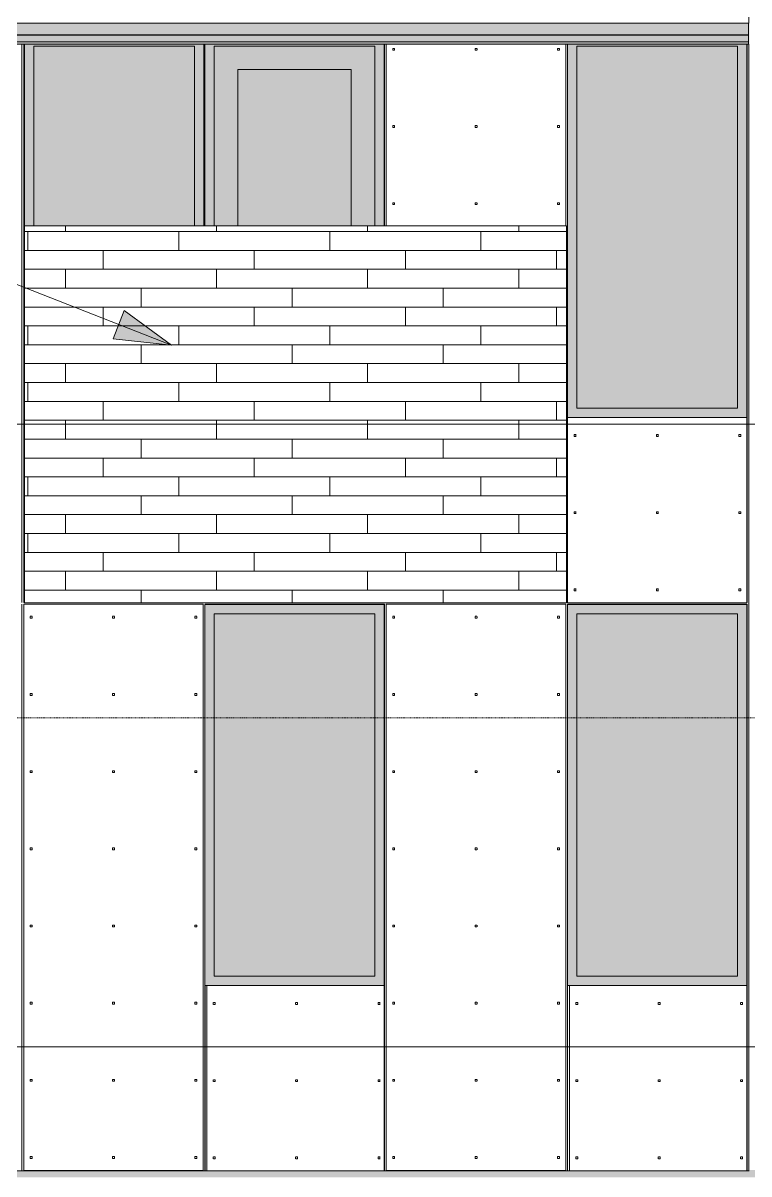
# Model space of a CAD drawing. Header units: inches. Extents: x -4179 to 1631, y -360 to 585.
# Drawn here: x -3713 to -3559.3, y 109.1 to 353 of the extents above; entities that cross this region are included whole.
import ezdxf

# ---------------------------------------------------------------- set-up
doc = ezdxf.new("R2010")
doc.units = ezdxf.units.IN
doc.header["$MEASUREMENT"] = 0
doc.linetypes.add('Aligning Line 1_8_', pattern=[0.25, 0.125, -0.125])
doc.linetypes.add('Grid Line 1_2_', pattern=[0.875, 0.5, -0.125, 0.125, -0.125])
for name, color, linetype, lineweight in [('0-1', 7, 'Continuous', 5), ('A-CLNG-1', 13, 'Continuous', 5), ('A-FLOR-LEVL-1', 51, 'Grid Line 1_2_', 9), ('A-GENM', 5, 'Continuous', 9), ('A-GLAZ', 151, 'Continuous', 13), ('A-GLAZ-1', 251, 'Continuous', 9), ('A-WALL', 113, 'Continuous', 13), ('A-WALL-PATT-1', 251, 'Continuous', 9), ('G-ANNO-SYMB', 111, 'Aligning Line 1_8_', 9), ('G-ANNO-TEXT', 231, 'Continuous', 9)]:
    doc.layers.add(name, color=color, linetype=linetype, lineweight=lineweight)
pattern_1 = [(0, (-3600.049, 268.8), (0, 4), []), (90, (-3600.049, 268.8), (-8, 8), [4, -28]), (90, (-3584.049, 272.8), (-8, 8), [4, -28])]

# ---------------------------------------------------------------- blocks, each defined once
blk = doc.blocks.new('CTR - 2nd Phase_rvt-1-BUILDING ELEVATION - WEST')
at = {"layer": 'A-FLOR-LEVL-1'}
for p, q in [((-4168.71, 268), (-1814.21, 268)), ((-4168.71, 136), (-1814.21, 136))]:
    blk.add_line(p, q, dxfattribs=at)
blk = doc.blocks.new('CTR - 1st Phase - Common Walls_rvt-1-BUILDING ELEVATION - WEST')
at = {"layer": 'A-FLOR-LEVL-1'}
for p, q in [((-4168.71, 268), (-1814.21, 268)), ((-4168.71, 136), (-1814.21, 136))]:
    blk.add_line(p, q, dxfattribs=at)
blk = doc.blocks.new('CTR - 1st Phase -Stairs _ Elevators_rvt-1-BUILDING ELEVATION - WEST')
at = {"layer": 'A-FLOR-LEVL-1'}
for p, q in [((-4168.71, 268), (-1814.21, 268)), ((-4168.71, 136), (-1814.21, 136))]:
    blk.add_line(p, q, dxfattribs=at)
blk = doc.blocks.new('Basic Wall _ EXT - FIBER CEMENT - LARGE - ___-2162463-BUILDING ELEVATION - WEST')
at = {"layer": 'A-WALL'}
for points in [[(-3565.49, 350.53), (-3559.34, 350.53), (-3559.34, 353), (-3860.75, 353), (-3860.75, 350.53), (-3587.32, 350.53)], [(-3861.79, 348.68), (-3559.34, 348.68), (-3559.34, 349.02), (-3751.71, 349.02), (-3751.71, 348.83), (-3861.66, 348.83)], [(-3713.31, 350.46), (-3559.34, 350.5), (-3559.34, 350.53), (-3860.96, 350.51), (-3861.5, 350.46), (-3713.31, 350.46)], [(-3734.33, 349.02), (-3559.34, 349.02), (-3559.34, 350.46), (-3861.5, 350.46), (-3861.5, 350.12), (-3751.71, 350.12), (-3751.71, 349.02)], [(-3674.72, 348.55), (-3559.34, 348.59), (-3559.34, 348.68), (-3861.81, 348.64), (-3861.77, 348.55), (-3675, 348.55)]]:
    blk.add_hatch(color=256, dxfattribs=at).paths.add_polyline_path(points, flags=0)
for p, q in [((-3559.34, 353), (-3860.75, 353)), ((-3559.34, 353), (-3559.34, 350.53)), ((-3559.34, 350.46), (-3861.5, 350.46)), ((-3559.34, 350.53), (-3860.75, 350.53)), ((-3559.34, 349.02), (-3751.71, 349.02)), ((-3559.34, 350.53), (-3559.34, 350.46)), ((-3559.34, 350.46), (-3559.34, 349.02)), ((-3559.34, 349.02), (-3559.34, 348.68)), ((-3861.69, 348.51), (-3559.34, 348.51)), ((-3559.34, 348.68), (-3559.34, 348.55)), ((-3559.34, 348.55), (-3559.34, 348.53)), ((-3559.34, 348.53), (-3559.34, 348.51))]:
    blk.add_line(p, q, dxfattribs=at)
blk = doc.blocks.new('_THE_ WINDOW _ DOOR - Window - 3rd Floor-V8-BUILDING ELEVATION - WEST')
at = {"layer": 'A-GLAZ'}
for points in [[(-3712.75, 310), (-3710.75, 310), (-3710.75, 348.12), (-3676.72, 348.12), (-3676.72, 310), (-3674.72, 310), (-3674.76, 348.51), (-3712.75, 348.51), (-3712.75, 343.6)], [(-3710.75, 310), (-3676.72, 310), (-3676.72, 348.12), (-3710.75, 348.12), (-3710.75, 343.6)]]:
    blk.add_hatch(color=256, dxfattribs=at).paths.add_polyline_path(points, flags=0)
for p, q in [((-3712.75, 348.53), (-3712.75, 310)), ((-3710.75, 348.12), (-3676.72, 348.12)), ((-3710.75, 310), (-3710.75, 348.12)), ((-3676.72, 348.12), (-3676.72, 310)), ((-3674.72, 310), (-3674.72, 348.53))]:
    blk.add_line(p, q, dxfattribs=at)
blk = doc.blocks.new('_THE_ WINDOW _ DOOR - Window - 2nd Floor-2113400-BUILDING ELEVATION - WEST')
at = {"layer": 'A-GLAZ'}
h = blk.add_hatch(color=256, dxfattribs=at)
h.paths.add_polyline_path([(-2443.36, 149), (-2407.34, 149), (-2407.34, 229.75), (-2445.36, 229.75), (-2445.36, 149)], flags=0)
h.paths.add_polyline_path([(-2443.36, 151), (-2443.36, 227.75), (-2409.34, 227.75), (-2409.34, 151)], flags=0)
blk.add_hatch(color=256, dxfattribs=at).paths.add_polyline_path([(-2443.36, 151), (-2409.34, 151), (-2409.34, 227.75), (-2443.36, 227.75), (-2443.36, 160.21)], flags=0)
at = {"layer": 'A-GLAZ-1'}
h = blk.add_hatch(dxfattribs=at)
h.set_pattern_fill('FP_25', color=256, style=0, pattern_type=2)
h.set_pattern_definition([(180, (-2447.1, 167.18), (38.4, 120.38), [0.392, -38.007]), (180, (-2447.1, 167.57), (38.4, 120.38), [0.392, -38.007]), (180, (-2447.1, 183.54), (38.4, 120.38), [0.392, -38.007]), (180, (-2447.1, 183.93), (38.4, 120.38), [0.392, -38.007]), (180, (-2447.1, 199.89), (38.4, 120.38), [0.392, -38.007]), (180, (-2447.1, 200.29), (38.4, 120.38), [0.392, -38.007]), (180, (-2447.1, 216.25), (38.4, 120.38), [0.392, -38.007]), (180, (-2447.1, 216.64), (38.4, 120.38), [0.392, -38.007]), (180, (-2447.1, 232.61), (38.4, 120.38), [0.392, -38.007]), (180, (-2447.1, 233), (38.4, 120.38), [0.392, -38.007]), (180, (-2447.1, 248.96), (38.4, 120.38), [0.392, -38.007]), (180, (-2447.1, 249.36), (38.4, 120.375), [0.392, -38.007]), (180, (-2447.1, 265.32), (38.4, 120.375), [0.392, -38.007]), (180, (-2447.1, 265.71), (38.4, 120.375), [0.392, -38.007]), (180, (-2447.1, 281.68), (38.4, 120.375), [0.392, -38.007]), (180, (-2447.1, 282.07), (38.4, 120.375), [0.392, -38.007]), (180, (-2464.55, 167.18), (38.4, 120.38), [0.392, -38.007]), (180, (-2464.55, 167.57), (38.4, 120.38), [0.392, -38.007]), (180, (-2464.55, 183.54), (38.4, 120.38), [0.392, -38.007]), (180, (-2464.55, 183.93), (38.4, 120.38), [0.392, -38.007]), (180, (-2464.55, 199.89), (38.4, 120.38), [0.392, -38.007]), (180, (-2464.55, 200.29), (38.4, 120.38), [0.392, -38.007]), (180, (-2464.55, 216.25), (38.4, 120.38), [0.392, -38.007]), (180, (-2464.55, 216.64), (38.4, 120.38), [0.392, -38.007]), (180, (-2464.55, 232.61), (38.4, 120.38), [0.392, -38.007]), (180, (-2464.55, 233), (38.4, 120.38), [0.392, -38.007]), (180, (-2464.55, 248.96), (38.4, 120.375), [0.392, -38.007]), (180, (-2464.55, 249.36), (38.4, 120.375), [0.392, -38.007]), (180, (-2464.55, 265.32), (38.4, 120.375), [0.392, -38.007]), (180, (-2464.55, 265.71), (38.4, 120.375), [0.392, -38.007]), (180, (-2464.55, 281.68), (38.4, 120.375), [0.392, -38.007]), (180, (-2464.55, 282.07), (38.4, 120.375), [0.392, -38.007]), (180, (-2482, 167.18), (38.4, 120.38), [0.392, -38.007]), (180, (-2482, 167.57), (38.4, 120.38), [0.392, -38.007]), (180, (-2482, 183.54), (38.4, 120.38), [0.392, -38.007]), (180, (-2482, 183.93), (38.4, 120.38), [0.392, -38.007]), (180, (-2482, 199.89), (38.4, 120.38), [0.392, -38.007]), (180, (-2482, 200.29), (38.4, 120.38), [0.392, -38.007]), (180, (-2482, 216.25), (38.4, 120.38), [0.392, -38.007]), (180, (-2482, 216.64), (38.4, 120.38), [0.392, -38.007]), (180, (-2482, 232.61), (38.4, 120.38), [0.392, -38.007]), (180, (-2482, 233), (38.4, 120.38), [0.392, -38.007]), (180, (-2482, 248.96), (38.4, 120.375), [0.392, -38.007]), (180, (-2482, 249.36), (38.4, 120.375), [0.392, -38.007]), (180, (-2482, 265.32), (38.4, 120.375), [0.392, -38.007]), (180, (-2482, 265.71), (38.4, 120.375), [0.392, -38.007]), (180, (-2482, 281.68), (38.4, 120.375), [0.392, -38.007]), (180, (-2482, 282.07), (38.4, 120.375), [0.392, -38.007]), (90, (-2445.36, 164.625), (38.4, -2e-15), [120, -0.375]), (90, (-2445.736, 164.625), (38.4, -2e-15), [120, -0.375]), (90, (-2447.102, 167.18), (38.4, -2e-15), [0.392, -119.982]), (90, (-2447.102, 183.536), (38.4, -2e-15), [0.392, -119.982]), (90, (-2447.102, 199.893), (38.4, -2e-15), [0.392, -119.982]), (90, (-2447.102, 216.25), (38.4, -2e-15), [0.392, -119.982]), (90, (-2447.102, 232.607), (38.4, -2e-15), [0.392, -119.982]), (90, (-2447.102, 248.964), (38.4, -2e-15), [0.392, -119.982]), (90, (-2447.102, 265.322), (38.4, -2e-15), [0.392, -119.982]), (90, (-2447.102, 281.68), (38.4, -2e-15), [0.392, -119.982]), (90, (-2447.495, 167.18), (38.4, -2e-15), [0.392, -119.982]), (90, (-2447.495, 183.536), (38.4, -2e-15), [0.392, -119.982]), (90, (-2447.495, 199.893), (38.4, -2e-15), [0.392, -119.982]), (90, (-2447.495, 216.25), (38.4, -2e-15), [0.392, -119.982]), (90, (-2447.495, 232.607), (38.4, -2e-15), [0.392, -119.982]), (90, (-2447.495, 248.964), (38.4, -2e-15), [0.392, -119.982]), (90, (-2447.495, 265.322), (38.4, -2e-15), [0.392, -119.982]), (90, (-2447.495, 281.68), (38.4, -2e-15), [0.392, -119.982]), (90, (-2464.552, 167.18), (38.4, -2e-15), [0.392, -119.982]), (90, (-2464.552, 183.536), (38.4, -2e-15), [0.392, -119.982]), (90, (-2464.552, 199.893), (38.4, -2e-15), [0.392, -119.982]), (90, (-2464.552, 216.25), (38.4, -2e-15), [0.392, -119.982]), (90, (-2464.552, 232.607), (38.4, -2e-15), [0.392, -119.982]), (90, (-2464.552, 248.964), (38.4, -2e-15), [0.392, -119.982]), (90, (-2464.552, 265.322), (38.4, -2e-15), [0.392, -119.982]), (90, (-2464.552, 281.68), (38.4, -2e-15), [0.392, -119.982]), (90, (-2464.945, 167.18), (38.4, -2e-15), [0.392, -119.982]), (90, (-2464.945, 183.536), (38.4, -2e-15), [0.392, -119.982]), (90, (-2464.945, 199.893), (38.4, -2e-15), [0.392, -119.982]), (90, (-2464.945, 216.25), (38.4, -2e-15), [0.392, -119.982]), (90, (-2464.945, 232.607), (38.4, -2e-15), [0.392, -119.982]), (90, (-2464.945, 248.964), (38.4, -2e-15), [0.392, -119.982]), (90, (-2464.945, 265.322), (38.4, -2e-15), [0.392, -119.982]), (90, (-2464.945, 281.68), (38.4, -2e-15), [0.392, -119.982]), (90, (-2482.002, 167.18), (38.4, -2e-15), [0.392, -119.982]), (90, (-2482.002, 183.536), (38.4, -2e-15), [0.392, -119.982]), (90, (-2482.002, 199.893), (38.4, -2e-15), [0.392, -119.982]), (90, (-2482.002, 216.25), (38.4, -2e-15), [0.392, -119.982]), (90, (-2482.002, 232.607), (38.4, -2e-15), [0.392, -119.982]), (90, (-2482.002, 248.964), (38.4, -2e-15), [0.392, -119.982]), (90, (-2482.002, 265.322), (38.4, -2e-15), [0.392, -119.982]), (90, (-2482.002, 281.68), (38.4, -2e-15), [0.392, -119.982]), (90, (-2482.395, 167.18), (38.4, -2e-15), [0.392, -119.982]), (90, (-2482.395, 183.536), (38.4, -2e-15), [0.392, -119.982]), (90, (-2482.395, 199.893), (38.4, -2e-15), [0.392, -119.982]), (90, (-2482.395, 216.25), (38.4, -2e-15), [0.392, -119.982]), (90, (-2482.395, 232.607), (38.4, -2e-15), [0.392, -119.982]), (90, (-2482.395, 248.964), (38.4, -2e-15), [0.392, -119.982]), (90, (-2482.395, 265.322), (38.4, -2e-15), [0.392, -119.982]), (90, (-2482.395, 281.68), (38.4, -2e-15), [0.392, -119.982]), (0, (-2483.76, 164.25), (38.4, 120.38), [38.025, -0.375]), (0, (-2483.76, 164.62), (38.4, 120.38), [38.025, -0.375])])
h.paths.add_polyline_path([(-2445.36, 109.75), (-2407.34, 109.75), (-2407.34, 149), (-2445.36, 149), (-2445.36, 112)], flags=0)
at = {"layer": 'A-GLAZ'}
for p, q in [((-2445.36, 229.75), (-2445.36, 149)), ((-2407.34, 229.75), (-2445.36, 229.75)), ((-2407.34, 149), (-2407.34, 229.75)), ((-2443.36, 227.75), (-2409.34, 227.75)), ((-2443.36, 151), (-2443.36, 227.75)), ((-2409.34, 227.75), (-2409.34, 151)), ((-2445.36, 149), (-2407.34, 149)), ((-2445.36, 149), (-2445.36, 109.75)), ((-2409.34, 151), (-2443.36, 151)), ((-2407.34, 109.75), (-2407.34, 149)), ((-2445.36, 109.75), (-2407.34, 109.75))]:
    blk.add_line(p, q, dxfattribs=at)
blk = doc.blocks.new('_THE_ WINDOW _ DOOR - Door - 3rd floors-V14-BUILDING ELEVATION - WEST')
at = {"layer": 'A-GLAZ'}
for points in [[(-3672.54, 310), (-3672.54, 348.12), (-3638.51, 348.12), (-3638.51, 310), (-3636.51, 310), (-3636.51, 348.51), (-3674.54, 348.47), (-3674.54, 310), (-3673.49, 310)], [(-3641.12, 310), (-3638.51, 310), (-3638.51, 348.12), (-3672.54, 348.12), (-3672.54, 310), (-3667.54, 310), (-3667.54, 343.12), (-3643.51, 343.12), (-3643.51, 310)], [(-3666.79, 310), (-3643.51, 310), (-3643.51, 343.12), (-3667.54, 343.12), (-3667.54, 310)]]:
    blk.add_hatch(color=256, dxfattribs=at).paths.add_polyline_path(points, flags=0)
for p, q in [((-3674.54, 348.53), (-3674.54, 310)), ((-3672.54, 348.12), (-3638.51, 348.12)), ((-3672.54, 310), (-3672.54, 348.12)), ((-3638.51, 348.12), (-3638.51, 310)), ((-3636.51, 310), (-3636.51, 348.52)), ((-3667.54, 343.12), (-3643.51, 343.12)), ((-3667.54, 310), (-3667.54, 343.12)), ((-3643.51, 343.12), (-3643.51, 310))]:
    blk.add_line(p, q, dxfattribs=at)
blk = doc.blocks.new('_THE_ WINDOW _ DOOR - Window - 3rd Floor-2113404-BUILDING ELEVATION - WEST')
at = {"layer": 'A-GLAZ'}
h = blk.add_hatch(color=256, dxfattribs=at)
h.paths.add_polyline_path([(-2445.74, 269.37), (-2407.71, 269.37), (-2407.71, 348.51), (-2445.74, 348.51), (-2445.74, 343.6)], flags=0)
h.paths.add_polyline_path([(-2409.71, 271.37), (-2443.74, 271.37), (-2443.74, 348.12), (-2409.71, 348.12), (-2409.71, 343.6)], flags=0)
blk.add_hatch(color=256, dxfattribs=at).paths.add_polyline_path([(-2443.74, 271.37), (-2409.71, 271.37), (-2409.71, 348.12), (-2443.74, 348.12), (-2443.74, 305.4)], flags=0)
at = {"layer": 'A-GLAZ-1'}
h = blk.add_hatch(dxfattribs=at)
h.set_pattern_fill('FP_18', color=256, style=0, pattern_type=2)
h.set_pattern_definition([(180, (-2447.48, 287.55), (38.4, 120.38), [0.392, -38.007]), (180, (-2447.48, 287.95), (38.4, 120.38), [0.392, -38.007]), (180, (-2447.48, 303.91), (38.4, 120.38), [0.392, -38.007]), (180, (-2447.48, 304.3), (38.4, 120.38), [0.392, -38.007]), (180, (-2447.48, 320.27), (38.4, 120.38), [0.392, -38.007]), (180, (-2447.48, 320.66), (38.4, 120.38), [0.392, -38.007]), (180, (-2447.48, 336.62), (38.4, 120.38), [0.392, -38.007]), (180, (-2447.48, 337.02), (38.4, 120.38), [0.392, -38.007]), (180, (-2447.48, 352.98), (38.4, 120.38), [0.392, -38.007]), (180, (-2447.48, 353.38), (38.4, 120.38), [0.392, -38.007]), (180, (-2447.48, 369.34), (38.4, 120.38), [0.392, -38.007]), (180, (-2447.48, 369.73), (38.4, 120.375), [0.392, -38.007]), (180, (-2447.48, 385.7), (38.4, 120.375), [0.392, -38.007]), (180, (-2447.48, 386.09), (38.4, 120.375), [0.392, -38.007]), (180, (-2447.48, 402.05), (38.4, 120.375), [0.392, -38.007]), (180, (-2447.48, 402.45), (38.4, 120.375), [0.392, -38.007]), (180, (-2464.93, 287.55), (38.4, 120.38), [0.392, -38.007]), (180, (-2464.93, 287.95), (38.4, 120.38), [0.392, -38.007]), (180, (-2464.93, 303.91), (38.4, 120.38), [0.392, -38.007]), (180, (-2464.93, 304.3), (38.4, 120.38), [0.392, -38.007]), (180, (-2464.93, 320.27), (38.4, 120.38), [0.392, -38.007]), (180, (-2464.93, 320.66), (38.4, 120.38), [0.392, -38.007]), (180, (-2464.93, 336.62), (38.4, 120.38), [0.392, -38.007]), (180, (-2464.93, 337.02), (38.4, 120.38), [0.392, -38.007]), (180, (-2464.93, 352.98), (38.4, 120.38), [0.392, -38.007]), (180, (-2464.93, 353.38), (38.4, 120.38), [0.392, -38.007]), (180, (-2464.93, 369.34), (38.4, 120.375), [0.392, -38.007]), (180, (-2464.93, 369.73), (38.4, 120.375), [0.392, -38.007]), (180, (-2464.93, 385.7), (38.4, 120.375), [0.392, -38.007]), (180, (-2464.93, 386.09), (38.4, 120.375), [0.392, -38.007]), (180, (-2464.93, 402.05), (38.4, 120.375), [0.392, -38.007]), (180, (-2464.93, 402.45), (38.4, 120.375), [0.392, -38.007]), (180, (-2482.38, 287.55), (38.4, 120.38), [0.392, -38.007]), (180, (-2482.38, 287.95), (38.4, 120.38), [0.392, -38.007]), (180, (-2482.38, 303.91), (38.4, 120.38), [0.392, -38.007]), (180, (-2482.38, 304.3), (38.4, 120.38), [0.392, -38.007]), (180, (-2482.38, 320.27), (38.4, 120.38), [0.392, -38.007]), (180, (-2482.38, 320.66), (38.4, 120.38), [0.392, -38.007]), (180, (-2482.38, 336.62), (38.4, 120.38), [0.392, -38.007]), (180, (-2482.38, 337.02), (38.4, 120.38), [0.392, -38.007]), (180, (-2482.38, 352.98), (38.4, 120.38), [0.392, -38.007]), (180, (-2482.38, 353.38), (38.4, 120.38), [0.392, -38.007]), (180, (-2482.38, 369.34), (38.4, 120.375), [0.392, -38.007]), (180, (-2482.38, 369.73), (38.4, 120.375), [0.392, -38.007]), (180, (-2482.38, 385.7), (38.4, 120.375), [0.392, -38.007]), (180, (-2482.38, 386.09), (38.4, 120.375), [0.392, -38.007]), (180, (-2482.38, 402.05), (38.4, 120.375), [0.392, -38.007]), (180, (-2482.38, 402.45), (38.4, 120.375), [0.392, -38.007]), (90, (-2445.736, 285), (38.4, -2e-15), [120, -0.375]), (90, (-2446.11, 285), (38.4, -2e-15), [120, -0.375]), (90, (-2447.477, 287.554), (38.4, -2e-15), [0.392, -119.982]), (90, (-2447.477, 303.91), (38.4, -2e-15), [0.392, -119.982]), (90, (-2447.477, 320.268), (38.4, -2e-15), [0.392, -119.982]), (90, (-2447.477, 336.625), (38.4, -2e-15), [0.392, -119.982]), (90, (-2447.477, 352.982), (38.4, -2e-15), [0.392, -119.982]), (90, (-2447.477, 369.34), (38.4, -2e-15), [0.392, -119.982]), (90, (-2447.477, 385.697), (38.4, -2e-15), [0.392, -119.982]), (90, (-2447.477, 402.054), (38.4, -2e-15), [0.392, -119.982]), (90, (-2447.87, 287.554), (38.4, -2e-15), [0.392, -119.982]), (90, (-2447.87, 303.91), (38.4, -2e-15), [0.392, -119.982]), (90, (-2447.87, 320.268), (38.4, -2e-15), [0.392, -119.982]), (90, (-2447.87, 336.625), (38.4, -2e-15), [0.392, -119.982]), (90, (-2447.87, 352.982), (38.4, -2e-15), [0.392, -119.982]), (90, (-2447.87, 369.34), (38.4, -2e-15), [0.392, -119.982]), (90, (-2447.87, 385.697), (38.4, -2e-15), [0.392, -119.982]), (90, (-2447.87, 402.054), (38.4, -2e-15), [0.392, -119.982]), (90, (-2464.927, 287.554), (38.4, -2e-15), [0.392, -119.982]), (90, (-2464.927, 303.91), (38.4, -2e-15), [0.392, -119.982]), (90, (-2464.927, 320.268), (38.4, -2e-15), [0.392, -119.982]), (90, (-2464.927, 336.625), (38.4, -2e-15), [0.392, -119.982]), (90, (-2464.927, 352.982), (38.4, -2e-15), [0.392, -119.982]), (90, (-2464.927, 369.34), (38.4, -2e-15), [0.392, -119.982]), (90, (-2464.927, 385.697), (38.4, -2e-15), [0.392, -119.982]), (90, (-2464.927, 402.054), (38.4, -2e-15), [0.392, -119.982]), (90, (-2465.32, 287.554), (38.4, -2e-15), [0.392, -119.982]), (90, (-2465.32, 303.91), (38.4, -2e-15), [0.392, -119.982]), (90, (-2465.32, 320.268), (38.4, -2e-15), [0.392, -119.982]), (90, (-2465.32, 336.625), (38.4, -2e-15), [0.392, -119.982]), (90, (-2465.32, 352.982), (38.4, -2e-15), [0.392, -119.982]), (90, (-2465.32, 369.34), (38.4, -2e-15), [0.392, -119.982]), (90, (-2465.32, 385.697), (38.4, -2e-15), [0.392, -119.982]), (90, (-2465.32, 402.054), (38.4, -2e-15), [0.392, -119.982]), (90, (-2482.377, 287.554), (38.4, -2e-15), [0.392, -119.982]), (90, (-2482.377, 303.91), (38.4, -2e-15), [0.392, -119.982]), (90, (-2482.377, 320.268), (38.4, -2e-15), [0.392, -119.982]), (90, (-2482.377, 336.625), (38.4, -2e-15), [0.392, -119.982]), (90, (-2482.377, 352.982), (38.4, -2e-15), [0.392, -119.982]), (90, (-2482.377, 369.34), (38.4, -2e-15), [0.392, -119.982]), (90, (-2482.377, 385.697), (38.4, -2e-15), [0.392, -119.982]), (90, (-2482.377, 402.054), (38.4, -2e-15), [0.392, -119.982]), (90, (-2482.77, 287.554), (38.4, -2e-15), [0.392, -119.982]), (90, (-2482.77, 303.91), (38.4, -2e-15), [0.392, -119.982]), (90, (-2482.77, 320.268), (38.4, -2e-15), [0.392, -119.982]), (90, (-2482.77, 336.625), (38.4, -2e-15), [0.392, -119.982]), (90, (-2482.77, 352.982), (38.4, -2e-15), [0.392, -119.982]), (90, (-2482.77, 369.34), (38.4, -2e-15), [0.392, -119.982]), (90, (-2482.77, 385.697), (38.4, -2e-15), [0.392, -119.982]), (90, (-2482.77, 402.054), (38.4, -2e-15), [0.392, -119.982]), (0, (-2484.14, 284.62), (38.4, 120.38), [38.025, -0.375]), (0, (-2484.14, 285), (38.4, 120.38), [38.025, -0.375])])
h.paths.add_polyline_path([(-2445.74, 230.12), (-2407.71, 230.12), (-2407.71, 269.37), (-2445.74, 269.37), (-2445.74, 251.91)], flags=0)
at = {"layer": 'A-GLAZ'}
for p, q in [((-2445.74, 348.52), (-2445.74, 269.37)), ((-2443.74, 348.12), (-2409.71, 348.12)), ((-2443.74, 271.37), (-2443.74, 348.12)), ((-2409.71, 348.12), (-2409.71, 271.37)), ((-2407.71, 269.37), (-2407.71, 348.52)), ((-2409.71, 271.37), (-2443.74, 271.37)), ((-2445.74, 269.37), (-2407.71, 269.37)), ((-2445.74, 269.37), (-2445.74, 230.12)), ((-2407.71, 230.12), (-2407.71, 269.37)), ((-2445.74, 230.12), (-2407.71, 230.12))]:
    blk.add_line(p, q, dxfattribs=at)
blk = doc.blocks.new('Family1 - SCUPPER-2162046-BUILDING ELEVATION - WEST')
at = {"layer": 'A-GENM'}
blk.add_hatch(color=256, dxfattribs=at).paths.add_polyline_path([(-3300.91, 109.75), (-3300.79, 109.75), (-3300.79, 395.5), (-3300.91, 395.5), (-3300.91, 109.87)], flags=0)
for p, q in [((-3300.91, 353), (-3300.91, 395.5)), ((-3300.91, 109.75), (-3300.91, 348.52)), ((-3300.79, 109.75), (-3300.91, 109.75))]:
    blk.add_line(p, q, dxfattribs=at)

msp = doc.modelspace()

# ---------------------------------------------------------------- hatches: boundary and pattern name
at = {"layer": 'A-CLNG-1'}
msp.add_hatch(color=256, dxfattribs=at).paths.add_polyline_path([(-3860.4737, 108.375), (-2638.6737, 108.375), (-2638.6737, 109.875), (-2647.9862, 109.875), (-2647.9862, 109.75), (-2935.0612, 109.75), (-2935.0612, 109.875), (-2944.8112, 109.875), (-2944.8112, 109.75), (-3291.0362, 109.75), (-3291.0362, 109.875), (-3300.7862, 109.875), (-3300.7862, 109.75), (-3549.4612, 109.75), (-3549.4612, 109.875), (-3559.2112, 109.875), (-3559.2112, 109.75), (-3860.4737, 109.75), (-3860.4737, 108.6331)], flags=0)
at = {"layer": 'A-WALL-PATT-1'}
h = msp.add_hatch(dxfattribs=at)
h.set_pattern_fill('FP_13', color=256, style=0, pattern_type=2)
h.set_pattern_definition([(0, (-3865.17, 112.3), (-38.4, 120.375), [0.392, -38.007]), (0, (-3865.17, 112.7), (-38.4, 120.375), [0.392, -38.007]), (0, (-3865.17, 128.66), (-38.4, 120.375), [0.392, -38.007]), (0, (-3865.17, 129.05), (-38.4, 120.375), [0.392, -38.007]), (0, (-3865.17, 145.02), (-38.4, 120.375), [0.392, -38.007]), (0, (-3865.17, 145.41), (-38.4, 120.375), [0.392, -38.007]), (0, (-3865.17, 161.38), (-38.4, 120.375), [0.392, -38.007]), (0, (-3865.17, 161.77), (-38.4, 120.375), [0.392, -38.007]), (0, (-3865.17, 177.73), (-38.4, 120.375), [0.392, -38.007]), (0, (-3865.17, 178.12), (-38.4, 120.375), [0.392, -38.007]), (0, (-3865.17, 194.09), (-38.4, 120.375), [0.392, -38.007]), (0, (-3865.17, 194.48), (-38.4, 120.375), [0.392, -38.007]), (0, (-3865.17, 210.45), (-38.4, 120.375), [0.392, -38.007]), (0, (-3865.17, 210.84), (-38.4, 120.375), [0.392, -38.007]), (0, (-3865.17, 226.8), (-38.4, 120.375), [0.392, -38.007]), (0, (-3865.17, 227.2), (-38.4, 120.375), [0.392, -38.007]), (0, (-3847.72, 112.3), (-38.4, 120.375), [0.392, -38.007]), (0, (-3847.72, 112.7), (-38.4, 120.375), [0.392, -38.007]), (0, (-3847.72, 128.66), (-38.4, 120.375), [0.392, -38.007]), (0, (-3847.72, 129.05), (-38.4, 120.375), [0.392, -38.007]), (0, (-3847.72, 145.02), (-38.4, 120.375), [0.392, -38.007]), (0, (-3847.72, 145.41), (-38.4, 120.375), [0.392, -38.007]), (0, (-3847.72, 161.38), (-38.4, 120.375), [0.392, -38.007]), (0, (-3847.72, 161.77), (-38.4, 120.375), [0.392, -38.007]), (0, (-3847.72, 177.73), (-38.4, 120.375), [0.392, -38.007]), (0, (-3847.72, 178.12), (-38.4, 120.375), [0.392, -38.007]), (0, (-3847.72, 194.09), (-38.4, 120.375), [0.392, -38.007]), (0, (-3847.72, 194.48), (-38.4, 120.375), [0.392, -38.007]), (0, (-3847.72, 210.45), (-38.4, 120.375), [0.392, -38.007]), (0, (-3847.72, 210.84), (-38.4, 120.375), [0.392, -38.007]), (0, (-3847.72, 226.8), (-38.4, 120.375), [0.392, -38.007]), (0, (-3847.72, 227.2), (-38.4, 120.375), [0.392, -38.007]), (0, (-3830.27, 112.3), (-38.4, 120.375), [0.392, -38.007]), (0, (-3830.27, 112.7), (-38.4, 120.375), [0.392, -38.007]), (0, (-3830.27, 128.66), (-38.4, 120.375), [0.392, -38.007]), (0, (-3830.27, 129.05), (-38.4, 120.375), [0.392, -38.007]), (0, (-3830.27, 145.02), (-38.4, 120.375), [0.392, -38.007]), (0, (-3830.27, 145.41), (-38.4, 120.375), [0.392, -38.007]), (0, (-3830.27, 161.38), (-38.4, 120.375), [0.392, -38.007]), (0, (-3830.27, 161.77), (-38.4, 120.375), [0.392, -38.007]), (0, (-3830.27, 177.73), (-38.4, 120.375), [0.392, -38.007]), (0, (-3830.27, 178.12), (-38.4, 120.375), [0.392, -38.007]), (0, (-3830.27, 194.09), (-38.4, 120.375), [0.392, -38.007]), (0, (-3830.27, 194.48), (-38.4, 120.375), [0.392, -38.007]), (0, (-3830.27, 210.45), (-38.4, 120.375), [0.392, -38.007]), (0, (-3830.27, 210.84), (-38.4, 120.375), [0.392, -38.007]), (0, (-3830.27, 226.8), (-38.4, 120.375), [0.392, -38.007]), (0, (-3830.27, 227.2), (-38.4, 120.375), [0.392, -38.007]), (90, (-3866.91, 109.75), (-38.4, 2e-15), [120, -0.375]), (90, (-3866.536, 109.75), (-38.4, 2e-15), [120, -0.375]), (90, (-3865.17, 112.304), (-38.4, 2e-15), [0.392, -119.982]), (90, (-3865.17, 128.66), (-38.4, 2e-15), [0.392, -119.982]), (90, (-3865.17, 145.018), (-38.4, 2e-15), [0.392, -119.982]), (90, (-3865.17, 161.375), (-38.4, 2e-15), [0.392, -119.982]), (90, (-3865.17, 177.732), (-38.4, 2e-15), [0.392, -119.982]), (90, (-3865.17, 194.09), (-38.4, 2e-15), [0.392, -119.982]), (90, (-3865.17, 210.447), (-38.4, 2e-15), [0.392, -119.982]), (90, (-3865.17, 226.804), (-38.4, 2e-15), [0.392, -119.982]), (90, (-3864.777, 112.304), (-38.4, 2e-15), [0.392, -119.982]), (90, (-3864.777, 128.66), (-38.4, 2e-15), [0.392, -119.982]), (90, (-3864.777, 145.018), (-38.4, 2e-15), [0.392, -119.982]), (90, (-3864.777, 161.375), (-38.4, 2e-15), [0.392, -119.982]), (90, (-3864.777, 177.732), (-38.4, 2e-15), [0.392, -119.982]), (90, (-3864.777, 194.09), (-38.4, 2e-15), [0.392, -119.982]), (90, (-3864.777, 210.447), (-38.4, 2e-15), [0.392, -119.982]), (90, (-3864.777, 226.804), (-38.4, 2e-15), [0.392, -119.982]), (90, (-3847.72, 112.304), (-38.4, 2e-15), [0.392, -119.982]), (90, (-3847.72, 128.66), (-38.4, 2e-15), [0.392, -119.982]), (90, (-3847.72, 145.018), (-38.4, 2e-15), [0.392, -119.982]), (90, (-3847.72, 161.375), (-38.4, 2e-15), [0.392, -119.982]), (90, (-3847.72, 177.732), (-38.4, 2e-15), [0.392, -119.982]), (90, (-3847.72, 194.09), (-38.4, 2e-15), [0.392, -119.982]), (90, (-3847.72, 210.447), (-38.4, 2e-15), [0.392, -119.982]), (90, (-3847.72, 226.804), (-38.4, 2e-15), [0.392, -119.982]), (90, (-3847.327, 112.304), (-38.4, 2e-15), [0.392, -119.982]), (90, (-3847.327, 128.66), (-38.4, 2e-15), [0.392, -119.982]), (90, (-3847.327, 145.018), (-38.4, 2e-15), [0.392, -119.982]), (90, (-3847.327, 161.375), (-38.4, 2e-15), [0.392, -119.982]), (90, (-3847.327, 177.732), (-38.4, 2e-15), [0.392, -119.982]), (90, (-3847.327, 194.09), (-38.4, 2e-15), [0.392, -119.982]), (90, (-3847.327, 210.447), (-38.4, 2e-15), [0.392, -119.982]), (90, (-3847.327, 226.804), (-38.4, 2e-15), [0.392, -119.982]), (90, (-3830.27, 112.304), (-38.4, 2e-15), [0.392, -119.982]), (90, (-3830.27, 128.66), (-38.4, 2e-15), [0.392, -119.982]), (90, (-3830.27, 145.018), (-38.4, 2e-15), [0.392, -119.982]), (90, (-3830.27, 161.375), (-38.4, 2e-15), [0.392, -119.982]), (90, (-3830.27, 177.732), (-38.4, 2e-15), [0.392, -119.982]), (90, (-3830.27, 194.09), (-38.4, 2e-15), [0.392, -119.982]), (90, (-3830.27, 210.447), (-38.4, 2e-15), [0.392, -119.982]), (90, (-3830.27, 226.804), (-38.4, 2e-15), [0.392, -119.982]), (90, (-3829.877, 112.304), (-38.4, 2e-15), [0.392, -119.982]), (90, (-3829.877, 128.66), (-38.4, 2e-15), [0.392, -119.982]), (90, (-3829.877, 145.018), (-38.4, 2e-15), [0.392, -119.982]), (90, (-3829.877, 161.375), (-38.4, 2e-15), [0.392, -119.982]), (90, (-3829.877, 177.732), (-38.4, 2e-15), [0.392, -119.982]), (90, (-3829.877, 194.09), (-38.4, 2e-15), [0.392, -119.982]), (90, (-3829.877, 210.447), (-38.4, 2e-15), [0.392, -119.982]), (90, (-3829.877, 226.804), (-38.4, 2e-15), [0.392, -119.982]), (180, (-3828.51, 109.38), (-38.4, 120.375), [38.025, -0.375]), (180, (-3828.51, 109.75), (-38.4, 120.375), [38.025, -0.375])])
h.paths.add_polyline_path([(-3597.7362, 109.75), (-3597.7362, 229.75), (-3559.7112, 229.75), (-3559.7112, 109.75), (-3559.3362, 109.75), (-3559.3454, 348.5081), (-3559.7112, 348.5081), (-3559.7124, 230.125), (-3597.7362, 230.125), (-3597.7362, 348.5081), (-3636.5112, 348.5081), (-3636.5112, 310), (-3597.9237, 310), (-3597.9237, 230.125), (-3712.7487, 230.125), (-3712.7487, 348.5081), (-3713.3112, 348.5081), (-3713.3112, 109.75), (-3674.5362, 109.75), (-3674.5362, 229.75), (-3636.5112, 229.75), (-3636.5112, 109.75), (-3598.1112, 109.75)], flags=0)
h.paths.add_polyline_path([(-3674.6294, 310), (-3674.5362, 310), (-3674.54, 348.5081), (-3674.7237, 348.5018), (-3674.7237, 310)], flags=0)
h = msp.add_hatch(dxfattribs=at)
h.set_pattern_fill('FP_31', color=256, style=0, pattern_type=2)
h.set_pattern_definition(pattern_1)
h.paths.add_polyline_path([(-3708.4987, 230.125), (-3708.4987, 310), (-3712.7487, 310), (-3712.7487, 230.125)], flags=0)
h = msp.add_hatch(dxfattribs=at)
h.set_pattern_fill('FP_31', color=256, style=0, pattern_type=2)
h.set_pattern_definition(pattern_1)
h.paths.add_polyline_path([(-3602.1737, 230.125), (-3602.1737, 310), (-3708.4987, 310), (-3708.4987, 230.125), (-3666.7935, 230.125)], flags=0)
h = msp.add_hatch(dxfattribs=at)
h.set_pattern_fill('FP_31', color=256, style=0, pattern_type=2)
h.set_pattern_definition(pattern_1)
h.paths.add_polyline_path([(-3597.9237, 230.125), (-3597.9237, 310), (-3602.1737, 310), (-3602.1737, 230.125)], flags=0)
at = {"layer": 'G-ANNO-TEXT'}
msp.add_hatch(color=256, dxfattribs=at).paths.add_polyline_path([(-3681.6002, 284.7029), (-3691.5974, 292.0782), (-3693.9457, 286.0914)], flags=0)

# ---------------------------------------------------------------- linework, layer by layer
at = {"layer": 'A-FLOR-LEVL-1'}
for p, q in [((-4167.9645, 268), (-1814.9564, 268)), ((-4167.9645, 136), (-1814.9564, 136))]:
    msp.add_line(p, q, dxfattribs=at)
at = {"layer": 'A-WALL'}
for p, q in [((-3559.3362, 353), (-3559.3362, 395.4999)), ((-3559.3362, 109.75), (-3559.3362, 348.5165)), ((-3597.9237, 310), (-3712.7487, 310)), ((-3712.7487, 230.125), (-3712.7487, 310)), ((-3597.9237, 310), (-3597.9237, 230.125)), ((-3597.7362, 230.125), (-3597.7362, 269.375)), ((-3559.7112, 269.375), (-3559.7112, 230.125)), ((-3712.7487, 230.125), (-3597.9237, 230.125)), ((-3559.7112, 230.125), (-3597.7362, 230.125)), ((-3674.5362, 109.75), (-3674.5362, 149)), ((-3636.5112, 149), (-3636.5112, 109.75)), ((-3597.7362, 109.75), (-3597.7362, 149)), ((-3559.7112, 149), (-3559.7112, 109.75)), ((-3790.1112, 109.75), (-3674.5362, 109.75)), ((-3636.5112, 109.75), (-3597.7362, 109.75)), ((-3559.7112, 109.75), (-3559.3362, 109.75))]:
    msp.add_line(p, q, dxfattribs=at)
at = {"layer": 'G-ANNO-SYMB'}
msp.add_line((-1910.8965, 205.7608), (-4072.0005, 205.7608), dxfattribs=at)
at = {"layer": 'G-ANNO-TEXT'}
for p, q in [((-3681.6002, 284.7029), (-3953.004, 391.1587)), ((-3691.5974, 292.0782), (-3693.9457, 286.0914)), ((-3681.6002, 284.7029), (-3691.5974, 292.0782)), ((-3693.9457, 286.0914), (-3681.6002, 284.7029))]:
    msp.add_line(p, q, dxfattribs=at)

# ---------------------------------------------------------------- block references
at = {"layer": '0-1'}
for name in ['CTR - 2nd Phase_rvt-1-BUILDING ELEVATION - WEST', 'CTR - 1st Phase - Common Walls_rvt-1-BUILDING ELEVATION - WEST', 'CTR - 1st Phase -Stairs _ Elevators_rvt-1-BUILDING ELEVATION - WEST']:
    msp.add_blockref(name, (0, 0), dxfattribs=at)
at = {"layer": 'A-GENM'}
msp.add_blockref('Family1 - SCUPPER-2162046-BUILDING ELEVATION - WEST', (-258.425, 0), dxfattribs=at)
at = {"layer": 'A-GLAZ'}
for name, p in [('_THE_ WINDOW _ DOOR - Window - 3rd Floor-V8-BUILDING ELEVATION - WEST', (0, 0)), ('_THE_ WINDOW _ DOOR - Door - 3rd floors-V14-BUILDING ELEVATION - WEST', (0, 0)), ('_THE_ WINDOW _ DOOR - Window - 3rd Floor-2113404-BUILDING ELEVATION - WEST', (-1152, 0)), ('_THE_ WINDOW _ DOOR - Window - 2nd Floor-2113400-BUILDING ELEVATION - WEST', (-1229.175, 0)), ('_THE_ WINDOW _ DOOR - Window - 2nd Floor-2113400-BUILDING ELEVATION - WEST', (-1152.375, 0))]:
    msp.add_blockref(name, p, dxfattribs=at)
at = {"layer": 'A-WALL'}
msp.add_blockref('Basic Wall _ EXT - FIBER CEMENT - LARGE - ___-2162463-BUILDING ELEVATION - WEST', (0, 0), dxfattribs=at)

doc.saveas('drawing.dxf')
